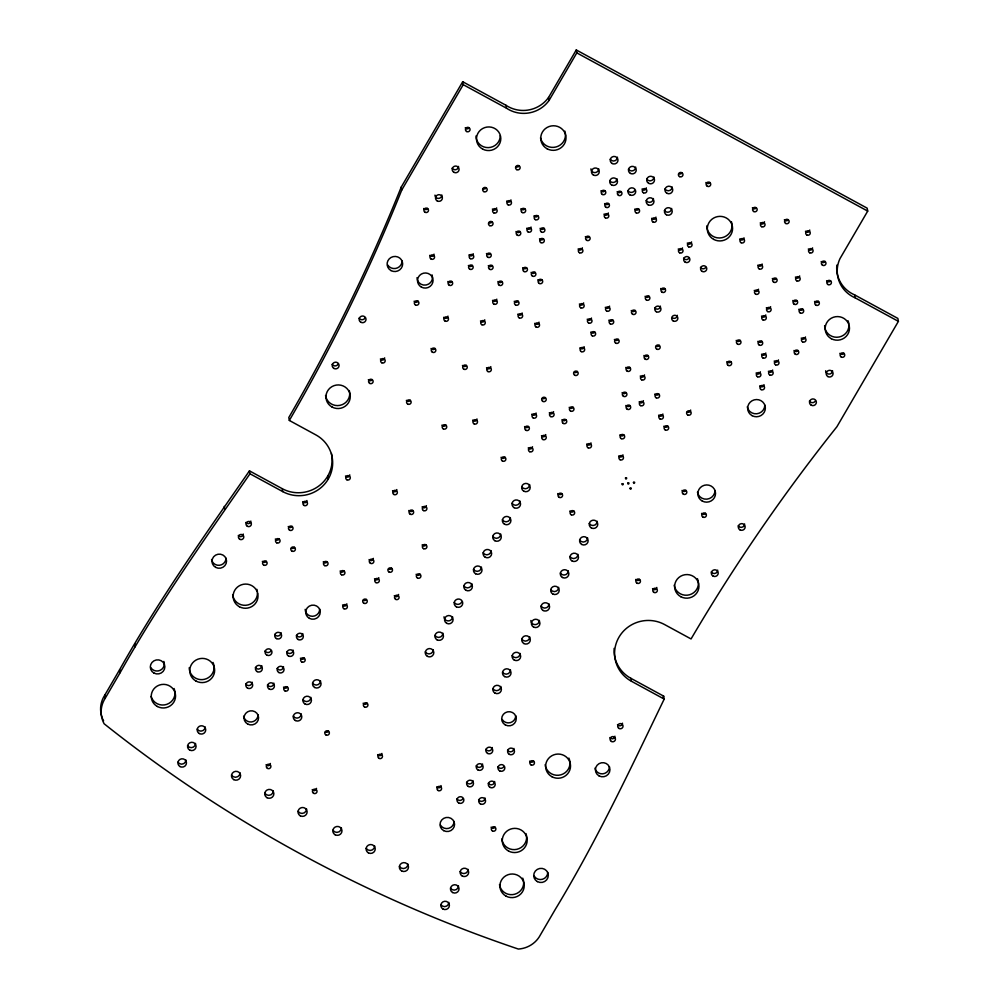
<?xml version="1.0" encoding="UTF-8"?>
<svg xmlns="http://www.w3.org/2000/svg" width="999" height="999" viewBox="0 0 999 999"><rect width="100%" height="100%" fill="white"/><g stroke="black" fill="none" stroke-linecap="round" stroke-linejoin="round"><path stroke-width="1.5" d="M664.198 699.075L631.43 681.256A33.392 32.38 -10.3 0 1 618.98 637.175A33.429 32.43 -10.3 0 1 664.535 624.525L691.058 638.948C734.565 564.872 783.366 493.906 836.912 426.723L898.401 321.353L855.156 297.839A30.594 29.67 -10.3 0 1 839.959 258.666L867.706 211.101L867.169 208.167L576.273 49.95L548.526 97.515A30.594 29.67 -10.3 0 1 505.944 105.257L462.699 81.731L401.223 187.113C369.33 266.471 331.705 343.531 288.798 417.52L289.335 420.454L315.859 434.89A33.429 32.43 -10.3 0 1 328.271 479.033A33.429 32.43 -10.3 0 1 282.717 491.595L249.987 473.788C204.882 538.811 158.941 603.483 120.155 672.652L105.22 698.251A26.299 25.499 -10.3 0 0 104.121 723.763A1374.437 1333.028 -10.3 0 0 518.344 949.05A26.299 25.499 -10.3 0 0 540.384 934.927L555.319 909.327C596.328 841.732 629.932 770.129 664.198 699.075L663.673 696.141L630.893 678.321A33.392 32.38 -10.3 0 1 614.123 648.388M462.699 81.731L463.236 84.678L401.748 190.047C369.855 269.405 332.242 346.466 289.335 420.454M102.198 717.781A26.299 25.499 -10.3 0 1 104.683 695.304L119.618 669.705C158.416 600.549 204.358 535.864 249.45 470.854L282.218 488.673A33.429 32.43 -10.3 0 0 318.306 486.388A33.429 32.43 -10.3 0 0 331.468 453.496M662.787 697.727L663.673 696.141M463.236 84.678L506.481 108.192A30.594 29.67 -10.3 0 0 549.05 100.449L576.81 52.885L576.273 49.95M576.81 52.885L867.706 211.101M836.837 265.11A30.594 29.67 -10.3 0 0 854.62 294.892L897.864 318.419L898.401 321.353M854.62 294.892L855.156 297.839M548.526 97.515L549.05 100.449M630.893 678.321L631.43 681.256M505.944 105.257L506.481 108.192M401.223 187.113L401.748 190.047M327.722 476.111L328.259 479.045M282.218 488.673L282.754 491.62M249.45 470.854L249.962 473.826M224.238 506.431L224.775 509.365M134.753 643.781L135.29 646.715M119.618 669.705L120.155 672.652M104.683 695.304L105.22 698.251M103.596 720.828A26.299 25.499 -10.3 0 1 102.622 718.818M717.682 570.154A3.447 3.347 -10.3 0 1 711.263 571.928M744.617 523.976A3.447 3.347 -10.3 0 1 738.199 525.761M441.858 195.017A3.447 3.347 -10.3 0 1 438.424 198.414A3.447 3.347 -10.3 0 1 434.965 195.117M458.553 166.408A3.447 3.347 -10.3 0 1 452.135 168.182M402.122 260.926A7.792 7.555 -10.3 0 1 387.637 264.935M432.043 274.875A7.792 7.555 -10.3 0 1 426.148 285.002A7.792 7.555 -10.3 0 1 416.983 277.71M568.881 758.079A12.463 12.088 -10.3 0 1 560.839 774.837A12.463 12.088 -10.3 0 1 545.167 764.635M525.998 833.591A12.463 12.088 -10.3 0 1 516.833 849.325A12.463 12.088 -10.3 0 1 501.81 838.96M212.999 662.424A12.463 12.088 -10.3 0 1 204.333 679.345A12.463 12.088 -10.3 0 1 189.211 667.744M257.48 593.031A12.463 12.088 -10.3 0 1 245.729 605.294A12.463 12.088 -10.3 0 1 232.655 594.655M256.843 589.298A12.463 12.088 -10.3 0 1 257.405 591.795M365.035 318.044A3.447 3.347 -10.3 0 1 359.066 318.132M338.099 364.21A3.447 3.347 -10.3 0 1 332.13 364.298M832.542 370.666A3.447 3.347 -10.3 0 1 829.12 374.076A3.447 3.347 -10.3 0 1 825.649 370.779M815.396 400.961A3.447 3.347 -10.3 0 1 809.427 401.061M812.574 247.852A2.298 2.235 -10.3 0 1 808.291 249.038M764.497 221.753A2.298 2.235 -10.3 0 1 760.214 222.927M705.556 513.311A2.298 2.235 -10.3 0 1 701.573 513.374M532.504 446.728A2.298 2.235 -10.3 0 1 528.221 447.914M740.159 340.347A2.298 2.235 -10.3 0 1 736.176 340.397M476.973 418.931A2.298 2.235 -10.3 0 1 472.689 420.104M426.373 505.631A2.298 2.235 -10.3 0 1 422.102 506.818M396.815 489.56A2.298 2.235 -10.3 0 1 392.532 490.746M398.564 594.455A2.298 2.235 -10.3 0 1 394.28 595.641M649.063 296.228A2.298 2.235 -10.3 0 1 645.079 296.291M496.64 207.892A2.298 2.235 -10.3 0 1 492.357 209.078M531.031 227.023A2.298 2.235 -10.3 0 1 526.748 228.209M447.952 316.109A2.298 2.235 -10.3 0 1 443.668 317.295M451.848 281.443A2.298 2.235 -10.3 0 1 447.864 281.506M434.028 254.146A2.298 2.235 -10.3 0 1 429.757 255.332M469.218 127.71A2.298 2.235 -10.3 0 1 465.234 127.772M304.358 658.141A2.298 2.235 -10.3 0 1 300.387 658.204M287.5 687.037A2.298 2.235 -10.3 0 1 283.516 687.1M270.367 763.473A2.298 2.235 -10.3 0 1 266.084 764.647M316.496 788.386A2.298 2.235 -10.3 0 1 312.225 789.572M441.058 785.589A2.298 2.235 -10.3 0 1 436.775 786.775M381.93 753.433A2.298 2.235 -10.3 0 1 377.647 754.62M328.546 731.118A2.298 2.235 -10.3 0 1 325.412 731.98M533.616 761.063A2.298 2.235 -10.3 0 1 529.632 761.126M495.067 827.122A2.298 2.235 -10.3 0 1 491.083 827.184M639.622 579.383A2.298 2.235 -10.3 0 1 635.639 579.445M656.818 587.449A2.298 2.235 -10.3 0 1 652.534 588.636M761.875 341.271A2.298 2.235 -10.3 0 1 757.891 341.333M772.639 370.042A2.298 2.235 -10.3 0 1 768.356 371.228M589.31 236.538A2.298 2.235 -10.3 0 1 585.339 236.601M770.591 306.656A2.298 2.235 -10.3 0 1 766.308 307.829M490.422 253.471A2.298 2.235 -10.3 0 1 486.438 253.521M543.481 238.811A2.298 2.235 -10.3 0 1 539.497 238.873M621.116 191.558A2.298 2.235 -10.3 0 1 617.145 191.621M825.137 261.451A2.298 2.235 -10.3 0 1 821.153 261.513M426.098 544.855A2.298 2.235 -10.3 0 1 422.127 544.905M526.61 267.707A2.298 2.235 -10.3 0 1 522.639 267.769M366.433 599.425A2.298 2.235 -10.3 0 1 363.299 600.299M420.092 574.213A2.298 2.235 -10.3 0 1 416.121 574.275M608.291 212.937A2.298 2.235 -10.3 0 1 604.008 214.123M799.662 275.911A2.298 2.235 -10.3 0 1 795.379 277.085M519.955 231.456A2.298 2.235 -10.3 0 1 515.971 231.518M492.207 221.803A2.298 2.235 -10.3 0 1 489.073 222.665M709.889 182.455A2.298 2.235 -10.3 0 1 705.906 182.517M744.005 237.799A2.298 2.235 -10.3 0 1 739.722 238.986M762.112 263.973A2.298 2.235 -10.3 0 1 757.841 265.147M802.859 309.166A2.298 2.235 -10.3 0 1 798.875 309.228M758.516 289.211A2.298 2.235 -10.3 0 1 754.233 290.384M638.748 209.028A2.298 2.235 -10.3 0 1 634.765 209.091M691.545 241.895A2.298 2.235 -10.3 0 1 687.262 243.082M796.815 300.449A2.298 2.235 -10.3 0 1 792.844 300.512M544.08 228.259A2.298 2.235 -10.3 0 1 540.097 228.321M682.142 172.802A2.298 2.235 -10.3 0 1 679.008 173.664M655.943 217.095A2.298 2.235 -10.3 0 1 651.66 218.282M367.12 703.146A2.298 2.235 -10.3 0 1 363.137 703.209M573.838 510.964A2.298 2.235 -10.3 0 1 569.855 511.026M346.84 603.808A2.298 2.235 -10.3 0 1 342.557 604.982M788.311 219.668A2.298 2.235 -10.3 0 1 784.34 219.73M809.739 230.032A2.298 2.235 -10.3 0 1 805.456 231.219M659.352 345.342A2.298 2.235 -10.3 0 1 656.218 346.203M612.899 320.08A2.298 2.235 -10.3 0 1 608.915 320.142M537.924 215.821A2.298 2.235 -10.3 0 1 533.941 215.884M524.85 208.716A2.298 2.235 -10.3 0 1 520.879 208.779M510.951 199.875A2.298 2.235 -10.3 0 1 506.668 201.061M644.517 374.887A2.298 2.235 -10.3 0 1 640.234 376.061M629.82 367.357A2.298 2.235 -10.3 0 1 625.836 367.42M583.628 302.872A2.298 2.235 -10.3 0 1 579.358 304.058M561.763 493.518A2.298 2.235 -10.3 0 1 557.779 493.581M486.376 187.787A2.298 2.235 -10.3 0 1 483.241 188.661M473.226 253.709A2.298 2.235 -10.3 0 1 468.956 254.895M492.27 265.522A2.298 2.235 -10.3 0 1 488.299 265.584M501.898 281.468A2.298 2.235 -10.3 0 1 497.914 281.531M391.658 568.219A2.298 2.235 -10.3 0 1 388.524 569.08M373.339 558.379A2.298 2.235 -10.3 0 1 369.068 559.565M266.296 561.276A2.298 2.235 -10.3 0 1 262.325 561.338M279.258 538.998A2.298 2.235 -10.3 0 1 275.287 539.06M294.555 547.315A2.298 2.235 -10.3 0 1 291.421 548.176M629.845 405.444A2.298 2.235 -10.3 0 1 625.861 405.507M667.856 426.123A2.298 2.235 -10.3 0 1 663.873 426.186M760.389 371.815A2.298 2.235 -10.3 0 1 756.106 373.002M776.298 278.409A2.298 2.235 -10.3 0 1 772.314 278.471M818.531 301.373A2.298 2.235 -10.3 0 1 814.547 301.436M541.858 279.645A2.298 2.235 -10.3 0 1 537.887 279.708M522.127 312.937A2.298 2.235 -10.3 0 1 517.844 314.123M496.79 299.163A2.298 2.235 -10.3 0 1 492.507 300.337M505.044 457.242A2.298 2.235 -10.3 0 1 501.061 457.305M445.916 425.075A2.298 2.235 -10.3 0 1 441.933 425.137M662.874 413.998A2.298 2.235 -10.3 0 1 658.603 415.172M843.893 353.246A2.298 2.235 -10.3 0 1 839.922 353.309M435.002 348.439A2.298 2.235 -10.3 0 1 431.031 348.489M466.421 365.397A2.298 2.235 -10.3 0 1 462.437 365.447M730.818 361.601A2.298 2.235 -10.3 0 1 726.835 361.663M635.202 310.452A2.298 2.235 -10.3 0 1 631.218 310.514M647.901 355.432A2.298 2.235 -10.3 0 1 643.918 355.494M618.331 339.36A2.298 2.235 -10.3 0 1 614.36 339.423M778.471 359.89A2.298 2.235 -10.3 0 1 774.188 361.076M765.796 352.997A2.298 2.235 -10.3 0 1 761.525 354.183M410.314 400.274A2.298 2.235 -10.3 0 1 406.343 400.337M372.302 379.608A2.298 2.235 -10.3 0 1 368.331 379.67M539.023 322.128A2.298 2.235 -10.3 0 1 534.74 323.314M584.14 346.665A2.298 2.235 -10.3 0 1 579.87 347.852M519.305 165.822A2.298 2.235 -10.3 0 1 516.171 166.696M472.34 265.384A2.298 2.235 -10.3 0 1 468.356 265.447M756.343 207.717A2.298 2.235 -10.3 0 1 752.359 207.78M830.581 280.731A2.298 2.235 -10.3 0 1 826.598 280.794M582.38 247.802A2.298 2.235 -10.3 0 1 578.109 248.988M646.328 187.849A2.298 2.235 -10.3 0 1 642.045 189.023M604.957 190.659A2.298 2.235 -10.3 0 1 600.973 190.722M518.194 301.211A2.298 2.235 -10.3 0 1 514.223 301.273M690.646 410.04A2.298 2.235 -10.3 0 1 687.212 412.025M765.771 314.91A2.298 2.235 -10.3 0 1 761.488 316.096M805.481 336.938A2.298 2.235 -10.3 0 1 801.21 338.124M797.951 350.449A2.298 2.235 -10.3 0 1 793.98 350.512M764.01 384.665A2.298 2.235 -10.3 0 1 759.74 385.851M658.778 393.993A2.298 2.235 -10.3 0 1 654.807 394.056M608.591 203.509A2.298 2.235 -10.3 0 1 604.607 203.571M682.492 247.864A2.298 2.235 -10.3 0 1 678.221 249.038M664.735 288.436A2.298 2.235 -10.3 0 1 660.751 288.499M609.565 306.106A2.298 2.235 -10.3 0 1 605.282 307.292M594.805 332.005A2.298 2.235 -10.3 0 1 590.834 332.055M427.659 208.454A2.298 2.235 -10.3 0 1 423.688 208.516M378.783 577.659A2.298 2.235 -10.3 0 1 374.5 578.846M349.762 474.85A2.298 2.235 -10.3 0 1 345.479 476.024M412.812 510.427A2.298 2.235 -10.3 0 1 408.828 510.489M490.809 366.621A2.298 2.235 -10.3 0 1 486.525 367.794M545.404 397.602A2.298 2.235 -10.3 0 1 542.27 398.464M591.483 318.032A2.298 2.235 -10.3 0 1 587.2 319.205M535.064 272.302A2.298 2.235 -10.3 0 1 531.081 272.365M573.151 407.255A2.298 2.235 -10.3 0 1 569.18 407.317M623.838 434.815A2.298 2.235 -10.3 0 1 619.855 434.877M565.921 419.642A2.298 2.235 -10.3 0 1 561.95 419.705M553.558 411.625A2.298 2.235 -10.3 0 1 549.275 412.812M327.21 561.775A2.298 2.235 -10.3 0 1 323.226 561.838M344.106 570.966A2.298 2.235 -10.3 0 1 340.122 571.028M418.082 301.149A2.298 2.235 -10.3 0 1 414.11 301.211M384.652 357.842A2.298 2.235 -10.3 0 1 380.369 359.016M306.968 500.524A2.298 2.235 -10.3 0 1 302.685 501.71M292.207 526.423A2.298 2.235 -10.3 0 1 288.224 526.473M484.74 319.805A2.298 2.235 -10.3 0 1 480.457 320.991M577.347 371.453A2.298 2.235 -10.3 0 1 574.213 372.327M622.939 454.807A2.298 2.235 -10.3 0 1 618.668 455.981M685.988 490.384A2.298 2.235 -10.3 0 1 682.017 490.447M643.406 400.661A2.298 2.235 -10.3 0 1 639.123 401.848M626.086 392.52A2.298 2.235 -10.3 0 1 622.102 392.582M590.971 442.857A2.298 2.235 -10.3 0 1 586.688 444.043M536.076 412.999A2.298 2.235 -10.3 0 1 531.793 414.173M545.729 434.565A2.298 2.235 -10.3 0 1 541.458 435.751M528.546 426.498A2.298 2.235 -10.3 0 1 524.562 426.561M614.909 736.201A2.685 2.597 -10.3 0 1 609.914 737.574M622.502 723.189A2.685 2.597 -10.3 0 1 617.507 724.575M468.131 869.367A4.283 4.158 -10.3 0 1 460.164 871.578M458.491 885.901A4.283 4.158 -10.3 0 1 450.512 888.099M448.863 902.409A4.283 4.158 -10.3 0 1 440.884 904.607M240.085 772.751A4.57 4.433 -10.3 0 1 231.568 775.099M273.339 790.833A4.57 4.433 -10.3 0 1 264.822 793.194M306.593 808.928A4.57 4.433 -10.3 0 1 298.077 811.275M341.446 827.884A4.57 4.433 -10.3 0 1 332.929 830.231M374.7 845.966A4.57 4.433 -10.3 0 1 366.183 848.313M407.954 864.048A4.57 4.433 -10.3 0 1 399.438 866.408M205.195 726.91A4.283 4.158 -10.3 0 1 197.228 729.12M195.567 743.431A4.283 4.158 -10.3 0 1 187.587 745.629M185.926 759.939A4.283 4.158 -10.3 0 1 177.947 762.15M671.678 208.454A3.896 3.771 -10.3 0 1 664.435 210.452M653.446 198.526A3.896 3.771 -10.3 0 1 646.191 200.537M634.69 190.509A3.896 3.771 -10.3 0 1 627.946 190.609M616.957 178.684A3.896 3.771 -10.3 0 1 609.702 180.694M598.713 168.769A3.896 3.771 -10.3 0 1 594.842 172.602A3.896 3.771 -10.3 0 1 590.933 168.881M672.202 186.975A3.896 3.771 -10.3 0 1 664.959 188.973M653.958 177.06A3.896 3.771 -10.3 0 1 646.715 179.058M635.714 167.133A3.896 3.771 -10.3 0 1 628.458 169.131M617.469 157.205A3.896 3.771 -10.3 0 1 610.214 159.203M732.055 225.512A12.65 12.275 -10.3 0 1 719.467 237.987A12.65 12.275 -10.3 0 1 706.768 225.899M731.405 221.716A12.65 12.275 -10.3 0 1 731.98 224.251M564.847 131.119A12.65 12.275 -10.3 0 1 556.181 146.928A12.65 12.275 -10.3 0 1 540.484 137.85M688.935 258.092A3.109 3.022 -10.3 0 1 683.553 258.167M705.831 267.282A3.109 3.022 -10.3 0 1 700.449 267.357M677.322 315.309A3.109 3.022 -10.3 0 1 672.677 317.994M660.439 306.119A3.109 3.022 -10.3 0 1 654.645 307.717M301.261 713.885A4.283 4.158 -10.3 0 1 293.281 716.096M310.901 697.377A4.283 4.158 -10.3 0 1 302.922 699.575M320.542 680.856A4.283 4.158 -10.3 0 1 312.562 683.054M848.95 325.262A12.175 11.801 -10.3 0 1 836.862 337.262A12.175 11.801 -10.3 0 1 824.637 325.637M847.989 320.729A12.175 11.801 -10.3 0 1 848.85 323.751M500.274 135.627A12.175 11.801 -10.3 0 1 488.186 147.627A12.175 11.801 -10.3 0 1 475.961 136.001M697.464 578.708A12.175 11.801 -10.3 0 1 689.472 594.792A12.175 11.801 -10.3 0 1 674.213 585.139M349.313 390.559A12.175 11.801 -10.3 0 1 340.01 405.344A12.175 11.801 -10.3 0 1 325.537 395.492M522.739 878.146A12.175 11.801 -10.3 0 1 514.747 894.23A12.175 11.801 -10.3 0 1 499.488 884.565M174.063 688.511A12.175 11.801 -10.3 0 1 166.845 704.345A12.175 11.801 -10.3 0 1 151.136 696.465M513.948 748.438A3.447 3.347 -10.3 0 1 507.529 750.212M492.232 747.514A3.447 3.347 -10.3 0 1 485.814 749.287M503.858 766.633A3.447 3.347 -10.3 0 1 497.889 766.733M482.592 764.023A3.447 3.347 -10.3 0 1 476.173 765.796M494.667 781.468A3.447 3.347 -10.3 0 1 488.249 783.241M472.964 780.544A3.447 3.347 -10.3 0 1 466.533 782.317M485.027 797.989A3.447 3.347 -10.3 0 1 478.608 799.762M462.874 798.738A3.447 3.347 -10.3 0 1 456.905 798.825M609.427 766.683A7.28 7.055 -10.3 0 1 602.822 773.825A7.28 7.055 -10.3 0 1 594.992 768.119M547.752 872.389A7.28 7.055 -10.3 0 1 534.19 876.123M515.721 715.709A7.28 7.055 -10.3 0 1 502.16 719.455M454.046 821.415A7.28 7.055 -10.3 0 1 440.484 825.162M252.16 682.205A3.447 3.347 -10.3 0 1 245.742 683.978M273.876 683.141A3.447 3.347 -10.3 0 1 267.445 684.914M261.8 665.696A3.447 3.347 -10.3 0 1 255.369 667.469M283.504 666.62A3.447 3.347 -10.3 0 1 277.085 668.393M270.979 650.861A3.447 3.347 -10.3 0 1 265.01 650.948M293.144 650.112A3.447 3.347 -10.3 0 1 286.725 651.885M281.069 632.667A3.447 3.347 -10.3 0 1 274.65 634.44M302.784 633.591A3.447 3.347 -10.3 0 1 296.366 635.364M163.873 661.425A7.28 7.055 -10.3 0 1 160.177 670.317A7.28 7.055 -10.3 0 1 150.774 667.594M226.011 558.141A7.28 7.055 -10.3 0 1 219.405 565.284A7.28 7.055 -10.3 0 1 211.576 559.59M258.042 714.809A7.28 7.055 -10.3 0 1 251.436 721.965A7.28 7.055 -10.3 0 1 243.606 716.258M319.717 609.115A7.28 7.055 -10.3 0 1 312.487 616.296A7.28 7.055 -10.3 0 1 305.17 609.34M250.849 521.053A2.685 2.597 -10.3 0 1 245.854 522.44M243.269 534.065A2.685 2.597 -10.3 0 1 238.274 535.439M714.997 490.459A8.854 8.591 -10.3 0 1 706.955 499.15A8.854 8.591 -10.3 0 1 697.439 492.207M764.822 405.07A8.854 8.591 -10.3 0 1 756.78 413.773A8.854 8.591 -10.3 0 1 747.264 406.818M529.657 484.552A4.283 4.158 -10.3 0 1 521.69 486.75M520.029 501.073A4.283 4.158 -10.3 0 1 512.05 503.271M510.389 517.582A4.283 4.158 -10.3 0 1 502.41 519.792M500.749 534.103A4.283 4.158 -10.3 0 1 492.769 536.301M491.108 550.611A4.283 4.158 -10.3 0 1 483.141 552.822M481.481 567.132A4.283 4.158 -10.3 0 1 473.501 569.33M471.84 583.653A4.283 4.158 -10.3 0 1 463.861 585.851M461.638 602.247A4.283 4.158 -10.3 0 1 454.22 602.372M452.559 616.683A4.283 4.158 -10.3 0 1 448.301 620.903A4.283 4.158 -10.3 0 1 444.006 616.808M442.932 633.191A4.283 4.158 -10.3 0 1 434.952 635.401M433.291 649.712A4.283 4.158 -10.3 0 1 425.312 651.91M597.24 521.303A4.283 4.158 -10.3 0 1 589.26 523.501M587.599 537.824A4.283 4.158 -10.3 0 1 579.62 540.022M577.959 554.333A4.283 4.158 -10.3 0 1 569.979 556.543M568.319 570.854A4.283 4.158 -10.3 0 1 560.352 573.051M558.691 587.362A4.283 4.158 -10.3 0 1 550.711 589.572M549.05 603.883A4.283 4.158 -10.3 0 1 541.071 606.081M539.41 620.404A4.283 4.158 -10.3 0 1 535.152 624.625A4.283 4.158 -10.3 0 1 530.856 620.529M529.77 636.912A4.283 4.158 -10.3 0 1 521.803 639.123M520.142 653.433A4.283 4.158 -10.3 0 1 512.162 655.631M510.501 669.942A4.283 4.158 -10.3 0 1 502.522 672.152M500.861 686.463A4.283 4.158 -10.3 0 1 492.882 688.661M622.077 483.878C622.265 486.838 624.762 482.48 622.077 483.878M625.486 478.022C625.686 480.981 628.171 476.635 625.486 478.022M627.772 483.116C627.971 486.076 630.456 481.73 627.772 483.116M630.057 488.224C630.257 491.171 632.742 486.825 630.057 488.224M633.466 482.367C633.666 485.327 636.151 480.969 633.466 482.367M713.061 576.073A3.447 3.347 -10.3 0 0 718.219 573.089A3.447 3.347 -10.3 0 0 713.036 570.267A3.447 3.347 -10.3 0 0 713.061 576.073M740.009 529.895A3.447 3.347 -10.3 0 0 745.154 526.923A3.447 3.347 -10.3 0 0 739.972 524.1A3.447 3.347 -10.3 0 0 740.009 529.895M437.237 200.936A3.447 3.347 -10.3 0 0 442.395 197.952A3.447 3.347 -10.3 0 0 437.212 195.142A3.447 3.347 -10.3 0 0 437.237 200.936M453.933 172.328A3.447 3.347 -10.3 0 0 459.09 169.343A3.447 3.347 -10.3 0 0 453.896 166.521A3.447 3.347 -10.3 0 0 453.933 172.328M391.034 270.592A7.792 7.555 -10.3 0 0 402.659 263.861A7.792 7.555 -10.3 0 0 390.959 257.505A7.792 7.555 -10.3 0 0 391.034 270.592M421.441 287.138A7.792 7.555 -10.3 0 0 433.067 280.407A7.792 7.555 -10.3 0 0 421.366 274.038A7.792 7.555 -10.3 0 0 421.441 287.138M551.91 776.722A12.463 12.088 -10.3 0 0 570.529 765.946A12.463 12.088 -10.3 0 0 551.798 755.768A12.463 12.088 -10.3 0 0 551.91 776.722M508.553 851.036A12.463 12.088 -10.3 0 0 527.172 840.271A12.463 12.088 -10.3 0 0 508.441 830.082A12.463 12.088 -10.3 0 0 508.553 851.036M196.029 681.068A12.463 12.088 -10.3 0 0 214.648 670.292A12.463 12.088 -10.3 0 0 195.916 660.114A12.463 12.088 -10.3 0 0 196.029 681.068M239.398 606.743A12.463 12.088 -10.3 0 0 258.017 595.978A12.463 12.088 -10.3 0 0 239.285 585.789A12.463 12.088 -10.3 0 0 239.398 606.743M360.864 322.277A3.447 3.347 -10.3 0 0 366.021 319.305A3.447 3.347 -10.3 0 0 360.839 316.483A3.447 3.347 -10.3 0 0 360.864 322.277M333.928 368.444A3.447 3.347 -10.3 0 0 339.086 365.472A3.447 3.347 -10.3 0 0 333.903 362.649A3.447 3.347 -10.3 0 0 333.928 368.444M827.921 376.586A3.447 3.347 -10.3 0 0 833.079 373.614A3.447 3.347 -10.3 0 0 827.896 370.791A3.447 3.347 -10.3 0 0 827.921 376.586M811.238 405.207A3.447 3.347 -10.3 0 0 816.383 402.222A3.447 3.347 -10.3 0 0 811.2 399.4A3.447 3.347 -10.3 0 0 811.238 405.207M809.665 252.772A2.298 2.235 -10.3 0 0 813.099 250.786A2.298 2.235 -10.3 0 0 809.652 248.913A2.298 2.235 -10.3 0 0 809.665 252.772M761.6 226.673A2.298 2.235 -10.3 0 0 765.034 224.688A2.298 2.235 -10.3 0 0 761.575 222.802A2.298 2.235 -10.3 0 0 761.6 226.673M702.959 517.12A2.298 2.235 -10.3 0 0 706.393 515.134A2.298 2.235 -10.3 0 0 702.934 513.249A2.298 2.235 -10.3 0 0 702.959 517.12M529.607 451.66A2.298 2.235 -10.3 0 0 533.041 449.675A2.298 2.235 -10.3 0 0 529.582 447.789A2.298 2.235 -10.3 0 0 529.607 451.66M737.562 344.143A2.298 2.235 -10.3 0 0 740.996 342.158A2.298 2.235 -10.3 0 0 737.537 340.284A2.298 2.235 -10.3 0 0 737.562 344.143M474.075 423.851A2.298 2.235 -10.3 0 0 477.51 421.865A2.298 2.235 -10.3 0 0 474.05 419.992A2.298 2.235 -10.3 0 0 474.075 423.851M423.476 510.564A2.298 2.235 -10.3 0 0 426.91 508.578A2.298 2.235 -10.3 0 0 423.451 506.693A2.298 2.235 -10.3 0 0 423.476 510.564M393.918 494.48A2.298 2.235 -10.3 0 0 397.352 492.495A2.298 2.235 -10.3 0 0 393.893 490.621A2.298 2.235 -10.3 0 0 393.918 494.48M395.654 599.375A2.298 2.235 -10.3 0 0 399.088 597.39A2.298 2.235 -10.3 0 0 395.641 595.516A2.298 2.235 -10.3 0 0 395.654 599.375M646.465 300.037A2.298 2.235 -10.3 0 0 649.899 298.052A2.298 2.235 -10.3 0 0 646.44 296.166A2.298 2.235 -10.3 0 0 646.465 300.037M493.731 212.824A2.298 2.235 -10.3 0 0 497.177 210.826A2.298 2.235 -10.3 0 0 493.718 208.953A2.298 2.235 -10.3 0 0 493.731 212.824M528.134 231.955A2.298 2.235 -10.3 0 0 531.568 229.97A2.298 2.235 -10.3 0 0 528.109 228.084A2.298 2.235 -10.3 0 0 528.134 231.955M445.042 321.041A2.298 2.235 -10.3 0 0 448.489 319.056A2.298 2.235 -10.3 0 0 445.03 317.17A2.298 2.235 -10.3 0 0 445.042 321.041M449.238 285.239A2.298 2.235 -10.3 0 0 452.672 283.254A2.298 2.235 -10.3 0 0 449.225 281.381A2.298 2.235 -10.3 0 0 449.238 285.239M431.131 259.078A2.298 2.235 -10.3 0 0 434.565 257.093A2.298 2.235 -10.3 0 0 431.106 255.207A2.298 2.235 -10.3 0 0 431.131 259.078M466.62 131.518A2.298 2.235 -10.3 0 0 470.054 129.52A2.298 2.235 -10.3 0 0 466.595 127.647A2.298 2.235 -10.3 0 0 466.62 131.518M301.76 661.937A2.298 2.235 -10.3 0 0 305.195 659.952A2.298 2.235 -10.3 0 0 301.748 658.079A2.298 2.235 -10.3 0 0 301.76 661.937M284.902 690.846A2.298 2.235 -10.3 0 0 288.336 688.86A2.298 2.235 -10.3 0 0 284.877 686.975A2.298 2.235 -10.3 0 0 284.902 690.846M267.47 768.393A2.298 2.235 -10.3 0 0 270.904 766.408A2.298 2.235 -10.3 0 0 267.445 764.522A2.298 2.235 -10.3 0 0 267.47 768.393M313.599 793.318A2.298 2.235 -10.3 0 0 317.033 791.32A2.298 2.235 -10.3 0 0 313.574 789.447A2.298 2.235 -10.3 0 0 313.599 793.318M438.161 790.521A2.298 2.235 -10.3 0 0 441.595 788.536A2.298 2.235 -10.3 0 0 438.136 786.65A2.298 2.235 -10.3 0 0 438.161 790.521M379.033 758.353A2.298 2.235 -10.3 0 0 382.467 756.368A2.298 2.235 -10.3 0 0 379.008 754.495A2.298 2.235 -10.3 0 0 379.033 758.353M325.936 734.927A2.298 2.235 -10.3 0 0 329.383 732.941A2.298 2.235 -10.3 0 0 325.924 731.056A2.298 2.235 -10.3 0 0 325.936 734.927M531.006 764.872A2.298 2.235 -10.3 0 0 534.453 762.886A2.298 2.235 -10.3 0 0 530.993 761.001A2.298 2.235 -10.3 0 0 531.006 764.872M492.457 830.931A2.298 2.235 -10.3 0 0 495.904 828.945A2.298 2.235 -10.3 0 0 492.445 827.06A2.298 2.235 -10.3 0 0 492.457 830.931M637.025 583.191A2.298 2.235 -10.3 0 0 640.459 581.206A2.298 2.235 -10.3 0 0 637 579.32A2.298 2.235 -10.3 0 0 637.025 583.191M653.908 592.382A2.298 2.235 -10.3 0 0 657.354 590.397A2.298 2.235 -10.3 0 0 653.895 588.511A2.298 2.235 -10.3 0 0 653.908 592.382M759.265 345.08A2.298 2.235 -10.3 0 0 762.712 343.094A2.298 2.235 -10.3 0 0 759.252 341.208A2.298 2.235 -10.3 0 0 759.265 345.08M769.73 374.962A2.298 2.235 -10.3 0 0 773.176 372.977A2.298 2.235 -10.3 0 0 769.717 371.104A2.298 2.235 -10.3 0 0 769.73 374.962M586.713 240.347A2.298 2.235 -10.3 0 0 590.147 238.361A2.298 2.235 -10.3 0 0 586.688 236.476A2.298 2.235 -10.3 0 0 586.713 240.347M767.694 311.576A2.298 2.235 -10.3 0 0 771.128 309.59A2.298 2.235 -10.3 0 0 767.669 307.717A2.298 2.235 -10.3 0 0 767.694 311.576M487.824 257.267A2.298 2.235 -10.3 0 0 491.258 255.282A2.298 2.235 -10.3 0 0 487.799 253.409A2.298 2.235 -10.3 0 0 487.824 257.267M540.884 242.62A2.298 2.235 -10.3 0 0 544.318 240.622A2.298 2.235 -10.3 0 0 540.859 238.749A2.298 2.235 -10.3 0 0 540.884 242.62M618.518 195.367A2.298 2.235 -10.3 0 0 621.952 193.381A2.298 2.235 -10.3 0 0 618.493 191.508A2.298 2.235 -10.3 0 0 618.518 195.367M822.539 265.259A2.298 2.235 -10.3 0 0 825.973 263.274A2.298 2.235 -10.3 0 0 822.514 261.388A2.298 2.235 -10.3 0 0 822.539 265.259M423.501 548.651A2.298 2.235 -10.3 0 0 426.935 546.665A2.298 2.235 -10.3 0 0 423.489 544.792A2.298 2.235 -10.3 0 0 423.501 548.651M524.013 271.516A2.298 2.235 -10.3 0 0 527.447 269.53A2.298 2.235 -10.3 0 0 523.988 267.657A2.298 2.235 -10.3 0 0 524.013 271.516M363.836 603.234A2.298 2.235 -10.3 0 0 367.27 601.248A2.298 2.235 -10.3 0 0 363.823 599.363A2.298 2.235 -10.3 0 0 363.836 603.234M417.495 578.021A2.298 2.235 -10.3 0 0 420.929 576.036A2.298 2.235 -10.3 0 0 417.47 574.15A2.298 2.235 -10.3 0 0 417.495 578.021M605.394 217.869A2.298 2.235 -10.3 0 0 608.828 215.884A2.298 2.235 -10.3 0 0 605.369 213.998A2.298 2.235 -10.3 0 0 605.394 217.869M796.752 280.831A2.298 2.235 -10.3 0 0 800.187 278.846A2.298 2.235 -10.3 0 0 796.74 276.96A2.298 2.235 -10.3 0 0 796.752 280.831M517.357 235.252A2.298 2.235 -10.3 0 0 520.791 233.267A2.298 2.235 -10.3 0 0 517.332 231.393A2.298 2.235 -10.3 0 0 517.357 235.252M489.61 225.599A2.298 2.235 -10.3 0 0 493.044 223.614A2.298 2.235 -10.3 0 0 489.585 221.741A2.298 2.235 -10.3 0 0 489.61 225.599M707.292 186.264A2.298 2.235 -10.3 0 0 710.726 184.266A2.298 2.235 -10.3 0 0 707.267 182.392A2.298 2.235 -10.3 0 0 707.292 186.264M741.108 242.72A2.298 2.235 -10.3 0 0 744.542 240.734A2.298 2.235 -10.3 0 0 741.083 238.861A2.298 2.235 -10.3 0 0 741.108 242.72M759.215 268.893A2.298 2.235 -10.3 0 0 762.649 266.908A2.298 2.235 -10.3 0 0 759.19 265.022A2.298 2.235 -10.3 0 0 759.215 268.893M800.261 312.974A2.298 2.235 -10.3 0 0 803.696 310.989A2.298 2.235 -10.3 0 0 800.236 309.103A2.298 2.235 -10.3 0 0 800.261 312.974M755.619 294.131A2.298 2.235 -10.3 0 0 759.053 292.145A2.298 2.235 -10.3 0 0 755.594 290.272A2.298 2.235 -10.3 0 0 755.619 294.131M636.151 212.837A2.298 2.235 -10.3 0 0 639.585 210.851A2.298 2.235 -10.3 0 0 636.126 208.966A2.298 2.235 -10.3 0 0 636.151 212.837M688.636 246.828A2.298 2.235 -10.3 0 0 692.07 244.842A2.298 2.235 -10.3 0 0 688.623 242.957A2.298 2.235 -10.3 0 0 688.636 246.828M794.217 304.245A2.298 2.235 -10.3 0 0 797.652 302.26A2.298 2.235 -10.3 0 0 794.205 300.387A2.298 2.235 -10.3 0 0 794.217 304.245M541.47 232.055A2.298 2.235 -10.3 0 0 544.905 230.07A2.298 2.235 -10.3 0 0 541.458 228.197A2.298 2.235 -10.3 0 0 541.47 232.055M679.545 176.611A2.298 2.235 -10.3 0 0 682.979 174.613A2.298 2.235 -10.3 0 0 679.52 172.74A2.298 2.235 -10.3 0 0 679.545 176.611M653.034 222.028A2.298 2.235 -10.3 0 0 656.468 220.042A2.298 2.235 -10.3 0 0 653.021 218.157A2.298 2.235 -10.3 0 0 653.034 222.028M364.523 706.955A2.298 2.235 -10.3 0 0 367.957 704.969A2.298 2.235 -10.3 0 0 364.498 703.084A2.298 2.235 -10.3 0 0 364.523 706.955M571.228 514.772A2.298 2.235 -10.3 0 0 574.675 512.787A2.298 2.235 -10.3 0 0 571.216 510.914A2.298 2.235 -10.3 0 0 571.228 514.772M343.943 608.728A2.298 2.235 -10.3 0 0 347.377 606.743A2.298 2.235 -10.3 0 0 343.918 604.857A2.298 2.235 -10.3 0 0 343.943 608.728M785.714 223.476A2.298 2.235 -10.3 0 0 789.148 221.491A2.298 2.235 -10.3 0 0 785.701 219.605A2.298 2.235 -10.3 0 0 785.714 223.476M806.83 234.965A2.298 2.235 -10.3 0 0 810.264 232.967A2.298 2.235 -10.3 0 0 806.817 231.094A2.298 2.235 -10.3 0 0 806.83 234.965M656.755 349.151A2.298 2.235 -10.3 0 0 660.189 347.165A2.298 2.235 -10.3 0 0 656.73 345.279A2.298 2.235 -10.3 0 0 656.755 349.151M610.289 323.888A2.298 2.235 -10.3 0 0 613.723 321.89A2.298 2.235 -10.3 0 0 610.277 320.017A2.298 2.235 -10.3 0 0 610.289 323.888M535.327 219.63A2.298 2.235 -10.3 0 0 538.761 217.645A2.298 2.235 -10.3 0 0 535.302 215.772A2.298 2.235 -10.3 0 0 535.327 219.63M522.252 212.525A2.298 2.235 -10.3 0 0 525.686 210.539A2.298 2.235 -10.3 0 0 522.227 208.654A2.298 2.235 -10.3 0 0 522.252 212.525M508.054 204.795A2.298 2.235 -10.3 0 0 511.488 202.809A2.298 2.235 -10.3 0 0 508.029 200.936A2.298 2.235 -10.3 0 0 508.054 204.795M641.62 379.807A2.298 2.235 -10.3 0 0 645.054 377.822A2.298 2.235 -10.3 0 0 641.595 375.949A2.298 2.235 -10.3 0 0 641.62 379.807M627.21 371.166A2.298 2.235 -10.3 0 0 630.656 369.18A2.298 2.235 -10.3 0 0 627.197 367.295A2.298 2.235 -10.3 0 0 627.21 371.166M580.731 307.804A2.298 2.235 -10.3 0 0 584.165 305.819A2.298 2.235 -10.3 0 0 580.706 303.933A2.298 2.235 -10.3 0 0 580.731 307.804M559.165 497.327A2.298 2.235 -10.3 0 0 562.599 495.342A2.298 2.235 -10.3 0 0 559.14 493.469A2.298 2.235 -10.3 0 0 559.165 497.327M483.778 191.596A2.298 2.235 -10.3 0 0 487.212 189.61A2.298 2.235 -10.3 0 0 483.753 187.737A2.298 2.235 -10.3 0 0 483.778 191.596M470.329 258.641A2.298 2.235 -10.3 0 0 473.763 256.656A2.298 2.235 -10.3 0 0 470.304 254.77A2.298 2.235 -10.3 0 0 470.329 258.641M489.672 269.33A2.298 2.235 -10.3 0 0 493.106 267.345A2.298 2.235 -10.3 0 0 489.66 265.459A2.298 2.235 -10.3 0 0 489.672 269.33M499.3 285.277A2.298 2.235 -10.3 0 0 502.734 283.279A2.298 2.235 -10.3 0 0 499.275 281.406A2.298 2.235 -10.3 0 0 499.3 285.277M389.061 572.027A2.298 2.235 -10.3 0 0 392.495 570.029A2.298 2.235 -10.3 0 0 389.036 568.156A2.298 2.235 -10.3 0 0 389.061 572.027M370.442 563.311A2.298 2.235 -10.3 0 0 373.876 561.326A2.298 2.235 -10.3 0 0 370.417 559.44A2.298 2.235 -10.3 0 0 370.442 563.311M263.699 565.084A2.298 2.235 -10.3 0 0 267.133 563.099A2.298 2.235 -10.3 0 0 263.674 561.226A2.298 2.235 -10.3 0 0 263.699 565.084M276.661 542.794A2.298 2.235 -10.3 0 0 280.095 540.809A2.298 2.235 -10.3 0 0 276.636 538.936A2.298 2.235 -10.3 0 0 276.661 542.794M291.958 551.123A2.298 2.235 -10.3 0 0 295.392 549.125A2.298 2.235 -10.3 0 0 291.933 547.252A2.298 2.235 -10.3 0 0 291.958 551.123M627.247 409.253A2.298 2.235 -10.3 0 0 630.681 407.267A2.298 2.235 -10.3 0 0 627.222 405.382A2.298 2.235 -10.3 0 0 627.247 409.253M665.247 429.92A2.298 2.235 -10.3 0 0 668.693 427.934A2.298 2.235 -10.3 0 0 665.234 426.061A2.298 2.235 -10.3 0 0 665.247 429.92M757.479 376.735A2.298 2.235 -10.3 0 0 760.926 374.75A2.298 2.235 -10.3 0 0 757.467 372.877A2.298 2.235 -10.3 0 0 757.479 376.735M773.701 282.205A2.298 2.235 -10.3 0 0 777.135 280.22A2.298 2.235 -10.3 0 0 773.676 278.346A2.298 2.235 -10.3 0 0 773.701 282.205M815.933 305.182A2.298 2.235 -10.3 0 0 819.367 303.197A2.298 2.235 -10.3 0 0 815.908 301.311A2.298 2.235 -10.3 0 0 815.933 305.182M539.26 283.454A2.298 2.235 -10.3 0 0 542.694 281.468A2.298 2.235 -10.3 0 0 539.235 279.583A2.298 2.235 -10.3 0 0 539.26 283.454M519.23 317.869A2.298 2.235 -10.3 0 0 522.664 315.884A2.298 2.235 -10.3 0 0 519.205 313.998A2.298 2.235 -10.3 0 0 519.23 317.869M493.881 304.083A2.298 2.235 -10.3 0 0 497.315 302.098A2.298 2.235 -10.3 0 0 493.868 300.212A2.298 2.235 -10.3 0 0 493.881 304.083M502.447 461.038A2.298 2.235 -10.3 0 0 505.881 459.053A2.298 2.235 -10.3 0 0 502.422 457.18A2.298 2.235 -10.3 0 0 502.447 461.038M443.319 428.883A2.298 2.235 -10.3 0 0 446.753 426.898A2.298 2.235 -10.3 0 0 443.294 425.025A2.298 2.235 -10.3 0 0 443.319 428.883M659.977 418.918A2.298 2.235 -10.3 0 0 663.411 416.933A2.298 2.235 -10.3 0 0 659.952 415.047A2.298 2.235 -10.3 0 0 659.977 418.918M841.295 357.055A2.298 2.235 -10.3 0 0 844.729 355.07A2.298 2.235 -10.3 0 0 841.283 353.184A2.298 2.235 -10.3 0 0 841.295 357.055M432.405 352.235A2.298 2.235 -10.3 0 0 435.839 350.249A2.298 2.235 -10.3 0 0 432.38 348.376A2.298 2.235 -10.3 0 0 432.405 352.235M463.823 369.193A2.298 2.235 -10.3 0 0 467.257 367.207A2.298 2.235 -10.3 0 0 463.798 365.334A2.298 2.235 -10.3 0 0 463.823 369.193M728.221 365.409A2.298 2.235 -10.3 0 0 731.655 363.424A2.298 2.235 -10.3 0 0 728.196 361.538A2.298 2.235 -10.3 0 0 728.221 365.409M632.604 314.26A2.298 2.235 -10.3 0 0 636.038 312.275A2.298 2.235 -10.3 0 0 632.579 310.389A2.298 2.235 -10.3 0 0 632.604 314.26M645.304 359.24A2.298 2.235 -10.3 0 0 648.738 357.255A2.298 2.235 -10.3 0 0 645.279 355.369A2.298 2.235 -10.3 0 0 645.304 359.24M615.734 343.156A2.298 2.235 -10.3 0 0 619.168 341.171A2.298 2.235 -10.3 0 0 615.721 339.298A2.298 2.235 -10.3 0 0 615.734 343.156M775.574 364.822A2.298 2.235 -10.3 0 0 779.008 362.837A2.298 2.235 -10.3 0 0 775.549 360.951A2.298 2.235 -10.3 0 0 775.574 364.822M762.899 357.929A2.298 2.235 -10.3 0 0 766.333 355.944A2.298 2.235 -10.3 0 0 762.874 354.058A2.298 2.235 -10.3 0 0 762.899 357.929M407.717 404.083A2.298 2.235 -10.3 0 0 411.151 402.098A2.298 2.235 -10.3 0 0 407.692 400.212A2.298 2.235 -10.3 0 0 407.717 404.083M369.705 383.404A2.298 2.235 -10.3 0 0 373.139 381.418A2.298 2.235 -10.3 0 0 369.692 379.545A2.298 2.235 -10.3 0 0 369.705 383.404M536.113 327.048A2.298 2.235 -10.3 0 0 539.547 325.062A2.298 2.235 -10.3 0 0 536.101 323.189A2.298 2.235 -10.3 0 0 536.113 327.048M581.243 351.598A2.298 2.235 -10.3 0 0 584.677 349.613A2.298 2.235 -10.3 0 0 581.218 347.727A2.298 2.235 -10.3 0 0 581.243 351.598M516.708 169.63A2.298 2.235 -10.3 0 0 520.142 167.645A2.298 2.235 -10.3 0 0 516.683 165.759A2.298 2.235 -10.3 0 0 516.708 169.63M469.73 269.193A2.298 2.235 -10.3 0 0 473.176 267.208A2.298 2.235 -10.3 0 0 469.717 265.322A2.298 2.235 -10.3 0 0 469.73 269.193M753.745 211.526A2.298 2.235 -10.3 0 0 757.18 209.54A2.298 2.235 -10.3 0 0 753.721 207.655A2.298 2.235 -10.3 0 0 753.745 211.526M827.984 284.54A2.298 2.235 -10.3 0 0 831.418 282.555A2.298 2.235 -10.3 0 0 827.959 280.669A2.298 2.235 -10.3 0 0 827.984 284.54M579.482 252.735A2.298 2.235 -10.3 0 0 582.917 250.749A2.298 2.235 -10.3 0 0 579.47 248.863A2.298 2.235 -10.3 0 0 579.482 252.735M643.431 192.77A2.298 2.235 -10.3 0 0 646.865 190.784A2.298 2.235 -10.3 0 0 643.406 188.898A2.298 2.235 -10.3 0 0 643.431 192.77M602.36 194.455A2.298 2.235 -10.3 0 0 605.794 192.47A2.298 2.235 -10.3 0 0 602.335 190.597A2.298 2.235 -10.3 0 0 602.36 194.455M515.596 305.02A2.298 2.235 -10.3 0 0 519.03 303.022A2.298 2.235 -10.3 0 0 515.571 301.149A2.298 2.235 -10.3 0 0 515.596 305.02M687.737 414.96A2.298 2.235 -10.3 0 0 691.171 412.974A2.298 2.235 -10.3 0 0 687.724 411.089A2.298 2.235 -10.3 0 0 687.737 414.96M762.874 319.842A2.298 2.235 -10.3 0 0 766.308 317.844A2.298 2.235 -10.3 0 0 762.849 315.971A2.298 2.235 -10.3 0 0 762.874 319.842M802.584 341.87A2.298 2.235 -10.3 0 0 806.018 339.885A2.298 2.235 -10.3 0 0 802.559 337.999A2.298 2.235 -10.3 0 0 802.584 341.87M795.354 354.258A2.298 2.235 -10.3 0 0 798.788 352.26A2.298 2.235 -10.3 0 0 795.341 350.387A2.298 2.235 -10.3 0 0 795.354 354.258M761.113 389.598A2.298 2.235 -10.3 0 0 764.547 387.612A2.298 2.235 -10.3 0 0 761.088 385.726A2.298 2.235 -10.3 0 0 761.113 389.598M656.181 397.789A2.298 2.235 -10.3 0 0 659.615 395.804A2.298 2.235 -10.3 0 0 656.156 393.931A2.298 2.235 -10.3 0 0 656.181 397.789M605.981 207.317A2.298 2.235 -10.3 0 0 609.427 205.332A2.298 2.235 -10.3 0 0 605.968 203.446A2.298 2.235 -10.3 0 0 605.981 207.317M679.595 252.784A2.298 2.235 -10.3 0 0 683.029 250.799A2.298 2.235 -10.3 0 0 679.57 248.926A2.298 2.235 -10.3 0 0 679.595 252.784M662.137 292.245A2.298 2.235 -10.3 0 0 665.571 290.259A2.298 2.235 -10.3 0 0 662.112 288.374A2.298 2.235 -10.3 0 0 662.137 292.245M606.668 311.026A2.298 2.235 -10.3 0 0 610.102 309.041A2.298 2.235 -10.3 0 0 606.643 307.168A2.298 2.235 -10.3 0 0 606.668 311.026M592.207 335.801A2.298 2.235 -10.3 0 0 595.641 333.816A2.298 2.235 -10.3 0 0 592.195 331.943A2.298 2.235 -10.3 0 0 592.207 335.801M425.062 212.263A2.298 2.235 -10.3 0 0 428.496 210.277A2.298 2.235 -10.3 0 0 425.05 208.391A2.298 2.235 -10.3 0 0 425.062 212.263M375.886 582.592A2.298 2.235 -10.3 0 0 379.32 580.606A2.298 2.235 -10.3 0 0 375.861 578.721A2.298 2.235 -10.3 0 0 375.886 582.592M346.865 479.77A2.298 2.235 -10.3 0 0 350.299 477.784A2.298 2.235 -10.3 0 0 346.84 475.911A2.298 2.235 -10.3 0 0 346.865 479.77M410.214 514.223A2.298 2.235 -10.3 0 0 413.648 512.237A2.298 2.235 -10.3 0 0 410.189 510.364A2.298 2.235 -10.3 0 0 410.214 514.223M487.899 371.541A2.298 2.235 -10.3 0 0 491.333 369.555A2.298 2.235 -10.3 0 0 487.887 367.682A2.298 2.235 -10.3 0 0 487.899 371.541M542.807 401.398A2.298 2.235 -10.3 0 0 546.241 399.413A2.298 2.235 -10.3 0 0 542.782 397.54A2.298 2.235 -10.3 0 0 542.807 401.398M588.586 322.952A2.298 2.235 -10.3 0 0 592.02 320.966A2.298 2.235 -10.3 0 0 588.561 319.081A2.298 2.235 -10.3 0 0 588.586 322.952M532.467 276.111A2.298 2.235 -10.3 0 0 535.901 274.126A2.298 2.235 -10.3 0 0 532.442 272.24A2.298 2.235 -10.3 0 0 532.467 276.111M570.554 411.051A2.298 2.235 -10.3 0 0 573.988 409.066A2.298 2.235 -10.3 0 0 570.529 407.192A2.298 2.235 -10.3 0 0 570.554 411.051M621.228 438.623A2.298 2.235 -10.3 0 0 624.675 436.638A2.298 2.235 -10.3 0 0 621.216 434.752A2.298 2.235 -10.3 0 0 621.228 438.623M563.324 423.439A2.298 2.235 -10.3 0 0 566.758 421.453A2.298 2.235 -10.3 0 0 563.311 419.58A2.298 2.235 -10.3 0 0 563.324 423.439M550.661 416.558A2.298 2.235 -10.3 0 0 554.095 414.573A2.298 2.235 -10.3 0 0 550.636 412.687A2.298 2.235 -10.3 0 0 550.661 416.558M324.613 565.584A2.298 2.235 -10.3 0 0 328.047 563.598A2.298 2.235 -10.3 0 0 324.588 561.713A2.298 2.235 -10.3 0 0 324.613 565.584M341.508 574.762A2.298 2.235 -10.3 0 0 344.942 572.777A2.298 2.235 -10.3 0 0 341.483 570.904A2.298 2.235 -10.3 0 0 341.508 574.762M415.484 304.957A2.298 2.235 -10.3 0 0 418.918 302.972A2.298 2.235 -10.3 0 0 415.459 301.099A2.298 2.235 -10.3 0 0 415.484 304.957M381.755 362.762A2.298 2.235 -10.3 0 0 385.189 360.776A2.298 2.235 -10.3 0 0 381.73 358.903A2.298 2.235 -10.3 0 0 381.755 362.762M304.058 505.444A2.298 2.235 -10.3 0 0 307.492 503.459A2.298 2.235 -10.3 0 0 304.046 501.585A2.298 2.235 -10.3 0 0 304.058 505.444M289.61 530.219A2.298 2.235 -10.3 0 0 293.044 528.234A2.298 2.235 -10.3 0 0 289.585 526.361A2.298 2.235 -10.3 0 0 289.61 530.219M481.843 324.725A2.298 2.235 -10.3 0 0 485.277 322.739A2.298 2.235 -10.3 0 0 481.818 320.866A2.298 2.235 -10.3 0 0 481.843 324.725M574.75 375.262A2.298 2.235 -10.3 0 0 578.184 373.276A2.298 2.235 -10.3 0 0 574.725 371.391A2.298 2.235 -10.3 0 0 574.75 375.262M620.042 459.727A2.298 2.235 -10.3 0 0 623.476 457.742A2.298 2.235 -10.3 0 0 620.017 455.869A2.298 2.235 -10.3 0 0 620.042 459.727M683.391 494.18A2.298 2.235 -10.3 0 0 686.825 492.195A2.298 2.235 -10.3 0 0 683.366 490.322A2.298 2.235 -10.3 0 0 683.391 494.18M640.509 405.594A2.298 2.235 -10.3 0 0 643.943 403.596A2.298 2.235 -10.3 0 0 640.484 401.723A2.298 2.235 -10.3 0 0 640.509 405.594M623.476 396.328A2.298 2.235 -10.3 0 0 626.922 394.343A2.298 2.235 -10.3 0 0 623.463 392.457A2.298 2.235 -10.3 0 0 623.476 396.328M588.074 447.777A2.298 2.235 -10.3 0 0 591.508 445.791A2.298 2.235 -10.3 0 0 588.049 443.918A2.298 2.235 -10.3 0 0 588.074 447.777M533.166 417.919A2.298 2.235 -10.3 0 0 536.6 415.934A2.298 2.235 -10.3 0 0 533.154 414.048A2.298 2.235 -10.3 0 0 533.166 417.919M542.832 439.498A2.298 2.235 -10.3 0 0 546.266 437.512A2.298 2.235 -10.3 0 0 542.819 435.626A2.298 2.235 -10.3 0 0 542.832 439.498M525.936 430.307A2.298 2.235 -10.3 0 0 529.37 428.321A2.298 2.235 -10.3 0 0 525.924 426.436A2.298 2.235 -10.3 0 0 525.936 430.307M611.438 741.458A2.685 2.597 -10.3 0 0 615.446 739.135A2.685 2.597 -10.3 0 0 611.413 736.937A2.685 2.597 -10.3 0 0 611.438 741.458M619.03 728.446A2.685 2.597 -10.3 0 0 623.039 726.136A2.685 2.597 -10.3 0 0 619.005 723.938A2.685 2.597 -10.3 0 0 619.03 728.446M462.262 876.011A4.283 4.158 -10.3 0 0 468.668 872.314A4.283 4.158 -10.3 0 0 462.225 868.805A4.283 4.158 -10.3 0 0 462.262 876.011M452.622 892.532A4.283 4.158 -10.3 0 0 459.028 888.835A4.283 4.158 -10.3 0 0 452.584 885.326A4.283 4.158 -10.3 0 0 452.622 892.532M442.994 909.04A4.283 4.158 -10.3 0 0 449.4 905.344A4.283 4.158 -10.3 0 0 442.957 901.847A4.283 4.158 -10.3 0 0 442.994 909.04M233.791 779.645A4.57 4.433 -10.3 0 0 240.622 775.686A4.57 4.433 -10.3 0 0 233.741 771.952A4.57 4.433 -10.3 0 0 233.791 779.645M267.045 797.726A4.57 4.433 -10.3 0 0 273.876 793.78A4.57 4.433 -10.3 0 0 266.995 790.034A4.57 4.433 -10.3 0 0 267.045 797.726M300.299 815.821A4.57 4.433 -10.3 0 0 307.13 811.862A4.57 4.433 -10.3 0 0 300.249 808.129A4.57 4.433 -10.3 0 0 300.299 815.821M335.14 834.777A4.57 4.433 -10.3 0 0 341.983 830.818A4.57 4.433 -10.3 0 0 335.102 827.072A4.57 4.433 -10.3 0 0 335.14 834.777M368.394 852.859A4.57 4.433 -10.3 0 0 375.237 848.9A4.57 4.433 -10.3 0 0 368.356 845.166A4.57 4.433 -10.3 0 0 368.394 852.859M401.648 870.941A4.57 4.433 -10.3 0 0 408.491 866.995A4.57 4.433 -10.3 0 0 401.61 863.248A4.57 4.433 -10.3 0 0 401.648 870.941M199.325 733.553A4.283 4.158 -10.3 0 0 205.732 729.857A4.283 4.158 -10.3 0 0 199.288 726.348A4.283 4.158 -10.3 0 0 199.325 733.553M189.698 750.074A4.283 4.158 -10.3 0 0 196.091 746.365A4.283 4.158 -10.3 0 0 189.66 742.869A4.283 4.158 -10.3 0 0 189.698 750.074M180.057 766.583A4.283 4.158 -10.3 0 0 186.463 762.886A4.283 4.158 -10.3 0 0 180.02 759.377A4.283 4.158 -10.3 0 0 180.057 766.583M666.395 214.76A3.896 3.771 -10.3 0 0 672.215 211.388A3.896 3.771 -10.3 0 0 666.37 208.204A3.896 3.771 -10.3 0 0 666.395 214.76M648.151 204.832A3.896 3.771 -10.3 0 0 653.97 201.473A3.896 3.771 -10.3 0 0 648.126 198.289A3.896 3.771 -10.3 0 0 648.151 204.832M629.919 194.905A3.896 3.771 -10.3 0 0 635.726 191.546A3.896 3.771 -10.3 0 0 629.882 188.361A3.896 3.771 -10.3 0 0 629.919 194.905M611.675 184.99A3.896 3.771 -10.3 0 0 617.482 181.631A3.896 3.771 -10.3 0 0 611.638 178.446A3.896 3.771 -10.3 0 0 611.675 184.99M593.431 175.062A3.896 3.771 -10.3 0 0 599.25 171.703A3.896 3.771 -10.3 0 0 593.394 168.519A3.896 3.771 -10.3 0 0 593.431 175.062M666.92 193.282A3.896 3.771 -10.3 0 0 672.739 189.922A3.896 3.771 -10.3 0 0 666.882 186.738A3.896 3.771 -10.3 0 0 666.92 193.282M648.676 183.354A3.896 3.771 -10.3 0 0 654.495 179.995A3.896 3.771 -10.3 0 0 648.638 176.811A3.896 3.771 -10.3 0 0 648.676 183.354M630.431 173.426A3.896 3.771 -10.3 0 0 636.238 170.067A3.896 3.771 -10.3 0 0 630.394 166.883A3.896 3.771 -10.3 0 0 630.431 173.426M612.187 163.511A3.896 3.771 -10.3 0 0 617.994 160.152A3.896 3.771 -10.3 0 0 612.15 156.968A3.896 3.771 -10.3 0 0 612.187 163.511M713.673 239.385A12.65 12.275 -10.3 0 0 732.579 228.446A12.65 12.275 -10.3 0 0 713.561 218.107A12.65 12.275 -10.3 0 0 713.673 239.385M547.115 148.789A12.65 12.275 -10.3 0 0 566.021 137.862A12.65 12.275 -10.3 0 0 547.002 127.51A12.65 12.275 -10.3 0 0 547.115 148.789M685.227 262.2A3.109 3.022 -10.3 0 0 689.884 259.515A3.109 3.022 -10.3 0 0 685.202 256.968A3.109 3.022 -10.3 0 0 685.227 262.2M702.122 271.391A3.109 3.022 -10.3 0 0 706.768 268.694A3.109 3.022 -10.3 0 0 702.097 266.159A3.109 3.022 -10.3 0 0 702.122 271.391M673.214 320.941A3.109 3.022 -10.3 0 0 677.859 318.244A3.109 3.022 -10.3 0 0 673.189 315.709A3.109 3.022 -10.3 0 0 673.214 320.941M656.318 311.75A3.109 3.022 -10.3 0 0 660.963 309.053A3.109 3.022 -10.3 0 0 656.293 306.518A3.109 3.022 -10.3 0 0 656.318 311.75M295.392 720.529A4.283 4.158 -10.3 0 0 301.798 716.832A4.283 4.158 -10.3 0 0 295.354 713.323A4.283 4.158 -10.3 0 0 295.392 720.529M305.032 704.008A4.283 4.158 -10.3 0 0 311.438 700.311A4.283 4.158 -10.3 0 0 304.995 696.815A4.283 4.158 -10.3 0 0 305.032 704.008M314.673 687.499A4.283 4.158 -10.3 0 0 321.066 683.791A4.283 4.158 -10.3 0 0 314.635 680.294A4.283 4.158 -10.3 0 0 314.673 687.499M831.305 338.711A12.175 11.801 -10.3 0 0 849.487 328.196A12.175 11.801 -10.3 0 0 831.193 318.256A12.175 11.801 -10.3 0 0 831.305 338.711M482.629 149.076A12.175 11.801 -10.3 0 0 500.811 138.561A12.175 11.801 -10.3 0 0 482.517 128.609A12.175 11.801 -10.3 0 0 482.629 149.076M680.769 596.703A12.175 11.801 -10.3 0 0 698.95 586.188A12.175 11.801 -10.3 0 0 680.656 576.236A12.175 11.801 -10.3 0 0 680.769 596.703M332.093 407.055A12.175 11.801 -10.3 0 0 350.274 396.541A12.175 11.801 -10.3 0 0 331.98 386.601A12.175 11.801 -10.3 0 0 332.093 407.055M506.043 896.128A12.175 11.801 -10.3 0 0 524.238 885.614A12.175 11.801 -10.3 0 0 505.944 875.673A12.175 11.801 -10.3 0 0 506.043 896.128M157.367 706.493A12.175 11.801 -10.3 0 0 175.562 695.978A12.175 11.801 -10.3 0 0 157.268 686.026A12.175 11.801 -10.3 0 0 157.367 706.493M509.328 754.357A3.447 3.347 -10.3 0 0 514.473 751.373A3.447 3.347 -10.3 0 0 509.29 748.563A3.447 3.347 -10.3 0 0 509.328 754.357M487.612 753.433A3.447 3.347 -10.3 0 0 492.769 750.449A3.447 3.347 -10.3 0 0 487.587 747.627A3.447 3.347 -10.3 0 0 487.612 753.433M499.687 770.878A3.447 3.347 -10.3 0 0 504.845 767.894A3.447 3.347 -10.3 0 0 499.662 765.072A3.447 3.347 -10.3 0 0 499.687 770.878M477.972 769.942A3.447 3.347 -10.3 0 0 483.129 766.97A3.447 3.347 -10.3 0 0 477.947 764.148A3.447 3.347 -10.3 0 0 477.972 769.942M490.047 787.387A3.447 3.347 -10.3 0 0 495.204 784.415A3.447 3.347 -10.3 0 0 490.022 781.593A3.447 3.347 -10.3 0 0 490.047 787.387M468.344 786.463A3.447 3.347 -10.3 0 0 473.489 783.478A3.447 3.347 -10.3 0 0 468.306 780.656A3.447 3.347 -10.3 0 0 468.344 786.463M480.419 803.908A3.447 3.347 -10.3 0 0 485.564 800.923A3.447 3.347 -10.3 0 0 480.382 798.101A3.447 3.347 -10.3 0 0 480.419 803.908M458.703 802.971A3.447 3.347 -10.3 0 0 463.861 799.999A3.447 3.347 -10.3 0 0 458.666 797.177A3.447 3.347 -10.3 0 0 458.703 802.971M599.088 775.911A7.28 7.055 -10.3 0 0 609.964 769.617A7.28 7.055 -10.3 0 0 599.013 763.673A7.28 7.055 -10.3 0 0 599.088 775.911M537.412 881.618A7.28 7.055 -10.3 0 0 548.289 875.324A7.28 7.055 -10.3 0 0 537.337 869.367A7.28 7.055 -10.3 0 0 537.412 881.618M505.369 724.949A7.28 7.055 -10.3 0 0 516.258 718.656A7.28 7.055 -10.3 0 0 505.307 712.699A7.28 7.055 -10.3 0 0 505.369 724.949M443.693 830.644A7.28 7.055 -10.3 0 0 454.57 824.362A7.28 7.055 -10.3 0 0 443.631 818.406A7.28 7.055 -10.3 0 0 443.693 830.644M247.54 688.124A3.447 3.347 -10.3 0 0 252.697 685.152A3.447 3.347 -10.3 0 0 247.515 682.329A3.447 3.347 -10.3 0 0 247.54 688.124M269.255 689.06A3.447 3.347 -10.3 0 0 274.4 686.076A3.447 3.347 -10.3 0 0 269.218 683.254A3.447 3.347 -10.3 0 0 269.255 689.06M257.18 671.615A3.447 3.347 -10.3 0 0 262.325 668.631A3.447 3.347 -10.3 0 0 257.143 665.809A3.447 3.347 -10.3 0 0 257.18 671.615M278.883 672.539A3.447 3.347 -10.3 0 0 284.041 669.567A3.447 3.347 -10.3 0 0 278.858 666.745A3.447 3.347 -10.3 0 0 278.883 672.539M266.808 655.094A3.447 3.347 -10.3 0 0 271.965 652.122A3.447 3.347 -10.3 0 0 266.783 649.3A3.447 3.347 -10.3 0 0 266.808 655.094M288.524 656.031A3.447 3.347 -10.3 0 0 293.681 653.046A3.447 3.347 -10.3 0 0 288.499 650.224A3.447 3.347 -10.3 0 0 288.524 656.031M276.448 638.586A3.447 3.347 -10.3 0 0 281.606 635.601A3.447 3.347 -10.3 0 0 276.423 632.779A3.447 3.347 -10.3 0 0 276.448 638.586M298.164 639.51A3.447 3.347 -10.3 0 0 303.321 636.525A3.447 3.347 -10.3 0 0 298.127 633.716A3.447 3.347 -10.3 0 0 298.164 639.51M153.983 673.076A7.28 7.055 -10.3 0 0 164.86 666.783A7.28 7.055 -10.3 0 0 153.921 660.839A7.28 7.055 -10.3 0 0 153.983 673.076M215.659 567.37A7.28 7.055 -10.3 0 0 226.548 561.088A7.28 7.055 -10.3 0 0 215.597 555.132A7.28 7.055 -10.3 0 0 215.659 567.37M247.702 724.05A7.28 7.055 -10.3 0 0 258.579 717.757A7.28 7.055 -10.3 0 0 247.627 711.8A7.28 7.055 -10.3 0 0 247.702 724.05M309.378 618.344A7.28 7.055 -10.3 0 0 320.254 612.05A7.28 7.055 -10.3 0 0 309.315 606.106A7.28 7.055 -10.3 0 0 309.378 618.344M247.377 526.311A2.685 2.597 -10.3 0 0 251.386 524A2.685 2.597 -10.3 0 0 247.352 521.803A2.685 2.597 -10.3 0 0 247.377 526.311M239.785 539.323A2.685 2.597 -10.3 0 0 243.793 537A2.685 2.597 -10.3 0 0 239.76 534.815A2.685 2.597 -10.3 0 0 239.785 539.323M702.297 501.061A8.854 8.591 -10.3 0 0 715.534 493.406A8.854 8.591 -10.3 0 0 702.21 486.163A8.854 8.591 -10.3 0 0 702.297 501.061M752.122 415.671A8.854 8.591 -10.3 0 0 765.359 408.017A8.854 8.591 -10.3 0 0 752.035 400.774A8.854 8.591 -10.3 0 0 752.122 415.671M523.801 491.196A4.283 4.158 -10.3 0 0 530.194 487.487A4.283 4.158 -10.3 0 0 523.763 483.991A4.283 4.158 -10.3 0 0 523.801 491.196M514.16 507.704A4.283 4.158 -10.3 0 0 520.554 504.008A4.283 4.158 -10.3 0 0 514.123 500.499A4.283 4.158 -10.3 0 0 514.16 507.704M504.52 524.225A4.283 4.158 -10.3 0 0 510.926 520.529A4.283 4.158 -10.3 0 0 504.483 517.02A4.283 4.158 -10.3 0 0 504.52 524.225M494.88 540.734A4.283 4.158 -10.3 0 0 501.286 537.037A4.283 4.158 -10.3 0 0 494.842 533.541A4.283 4.158 -10.3 0 0 494.88 540.734M485.252 557.255A4.283 4.158 -10.3 0 0 491.645 553.558A4.283 4.158 -10.3 0 0 485.214 550.049A4.283 4.158 -10.3 0 0 485.252 557.255M475.611 573.776A4.283 4.158 -10.3 0 0 482.005 570.067A4.283 4.158 -10.3 0 0 475.574 566.57A4.283 4.158 -10.3 0 0 475.611 573.776M465.971 590.284A4.283 4.158 -10.3 0 0 472.377 586.588A4.283 4.158 -10.3 0 0 465.934 583.079A4.283 4.158 -10.3 0 0 465.971 590.284M456.331 606.805A4.283 4.158 -10.3 0 0 462.737 603.109A4.283 4.158 -10.3 0 0 456.293 599.6A4.283 4.158 -10.3 0 0 456.331 606.805M446.703 623.326A4.283 4.158 -10.3 0 0 453.096 619.617A4.283 4.158 -10.3 0 0 446.665 616.121A4.283 4.158 -10.3 0 0 446.703 623.326M437.062 639.835A4.283 4.158 -10.3 0 0 443.456 636.138A4.283 4.158 -10.3 0 0 437.025 632.629A4.283 4.158 -10.3 0 0 437.062 639.835M427.422 656.355A4.283 4.158 -10.3 0 0 433.828 652.647A4.283 4.158 -10.3 0 0 427.385 649.15A4.283 4.158 -10.3 0 0 427.422 656.355M591.371 527.947A4.283 4.158 -10.3 0 0 597.764 524.238A4.283 4.158 -10.3 0 0 591.333 520.741A4.283 4.158 -10.3 0 0 591.371 527.947M581.73 544.455A4.283 4.158 -10.3 0 0 588.136 540.759A4.283 4.158 -10.3 0 0 581.693 537.262A4.283 4.158 -10.3 0 0 581.73 544.455M572.09 560.976A4.283 4.158 -10.3 0 0 578.496 557.28A4.283 4.158 -10.3 0 0 572.052 553.771A4.283 4.158 -10.3 0 0 572.09 560.976M562.462 577.497A4.283 4.158 -10.3 0 0 568.856 573.788A4.283 4.158 -10.3 0 0 562.412 570.292A4.283 4.158 -10.3 0 0 562.462 577.497M552.822 594.005A4.283 4.158 -10.3 0 0 559.215 590.309A4.283 4.158 -10.3 0 0 552.784 586.8A4.283 4.158 -10.3 0 0 552.822 594.005M543.181 610.526A4.283 4.158 -10.3 0 0 549.587 606.818A4.283 4.158 -10.3 0 0 543.144 603.321A4.283 4.158 -10.3 0 0 543.181 610.526M533.541 627.035A4.283 4.158 -10.3 0 0 539.947 623.339A4.283 4.158 -10.3 0 0 533.503 619.842A4.283 4.158 -10.3 0 0 533.541 627.035M523.913 643.556A4.283 4.158 -10.3 0 0 530.307 639.86A4.283 4.158 -10.3 0 0 523.863 636.351A4.283 4.158 -10.3 0 0 523.913 643.556M514.273 660.077A4.283 4.158 -10.3 0 0 520.666 656.368A4.283 4.158 -10.3 0 0 514.235 652.871A4.283 4.158 -10.3 0 0 514.273 660.077M504.632 676.585A4.283 4.158 -10.3 0 0 511.038 672.889A4.283 4.158 -10.3 0 0 504.595 669.38A4.283 4.158 -10.3 0 0 504.632 676.585M494.992 693.106A4.283 4.158 -10.3 0 0 501.398 689.397A4.283 4.158 -10.3 0 0 494.955 685.901A4.283 4.158 -10.3 0 0 494.992 693.106"/></g></svg>
